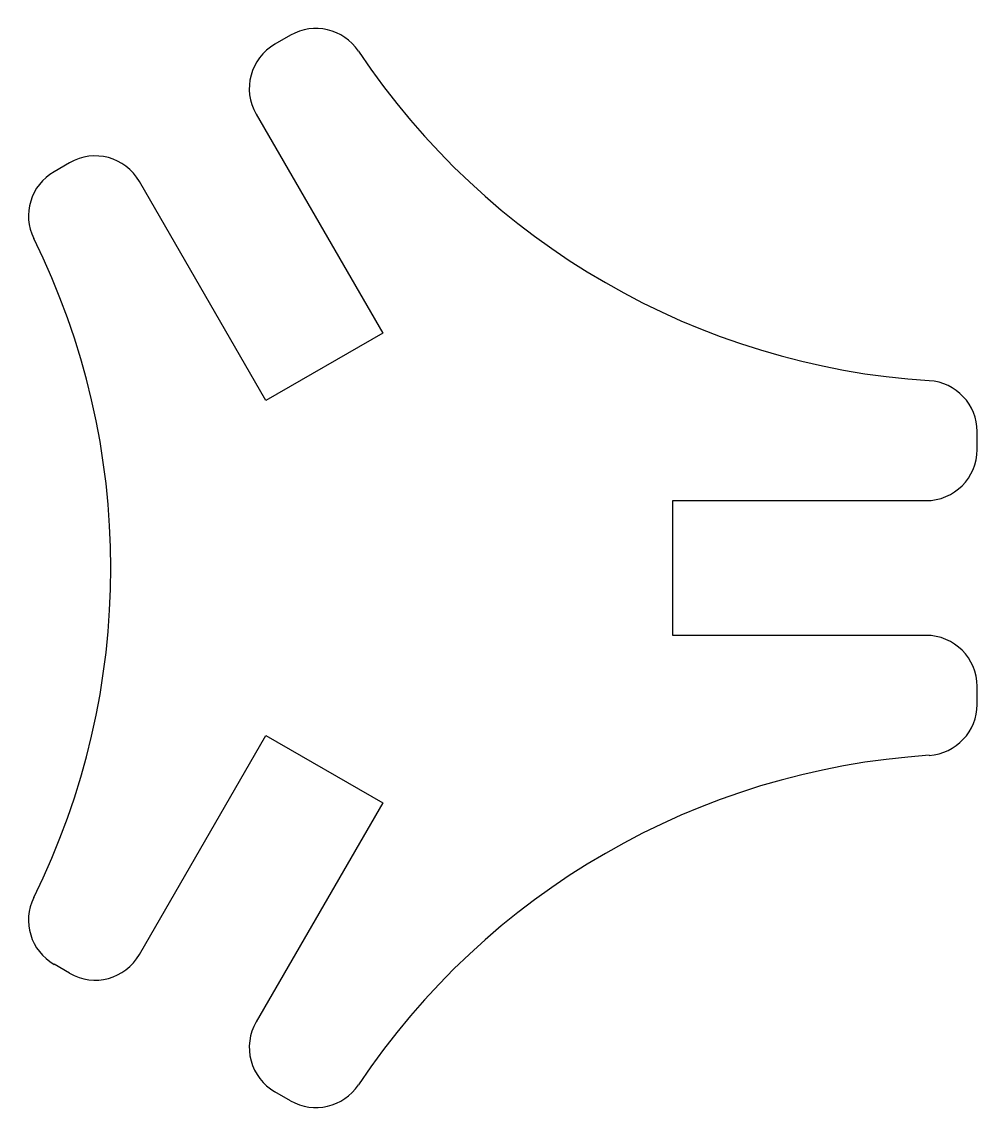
# Model space of a CAD drawing. Extents: x 20.2 to 61.3, y 160.2 to 207.2.
import ezdxf

# ---------------------------------------------------------------- set-up
doc = ezdxf.new("R2010")
doc.units = 0
doc.layers.get('0').update_dxf_attribs({"linetype": 'continuous'})

# ---------------------------------------------------------------- blocks, each defined once
blk = doc.blocks.new('SHAPE2DVIEW')
at = {"color": 0}
for p, q in [((31.747, 206.606), (31.079, 206.221)), ((30.274, 203.215), (35.721, 193.781)), ((22.246, 201.121), (21.578, 200.735)), ((30.698, 190.881), (25.251, 200.315)), ((35.721, 193.781), (30.698, 190.881)), ((61.303, 188.771), (61.303, 189.541)), ((48.209, 180.771), (48.209, 186.571)), ((48.209, 186.571), (59.103, 186.571)), ((59.103, 180.771), (48.209, 180.771)), ((61.303, 177.8), (61.303, 178.571)), ((25.251, 167.026), (30.698, 176.46)), ((30.698, 176.46), (35.721, 173.56)), ((35.721, 173.56), (30.274, 164.126)), ((22.246, 166.221), (21.578, 166.606)), ((31.747, 160.735), (31.079, 161.121))]:
    blk.add_line(p, q, dxfattribs=at)
for centre, radius, start, end in [((32.847, 204.701), 2.2, 33.6882, 120), ((32.179, 204.315), 2.2, 120, -150), ((61.303, 223.671), 32, -146.3118, -93.6882), ((23.346, 199.215), 2.2, 30, 120), ((22.678, 198.83), 2.2, 120, -153.6882), ((-7.979, 183.671), 32, -26.3118, 26.3118), ((59.103, 189.541), 2.2, 0, 86.3118), ((59.103, 188.771), 2.2, -90, 0), ((59.103, 178.571), 2.2, 0, 90), ((59.103, 177.8), 2.2, -86.3118, 0), ((61.303, 143.671), 32, 93.6882, 146.3118), ((22.678, 168.511), 2.2, 153.6882, -120), ((23.346, 168.126), 2.2, -120, -30), ((32.179, 163.026), 2.2, 150, -120), ((32.847, 162.64), 2.2, -120, -33.6882)]:
    blk.add_arc(centre, radius, start, end, dxfattribs=at)

msp = doc.modelspace()

# ---------------------------------------------------------------- block references
msp.add_blockref('SHAPE2DVIEW', (0, 0))

doc.saveas('drawing.dxf')
